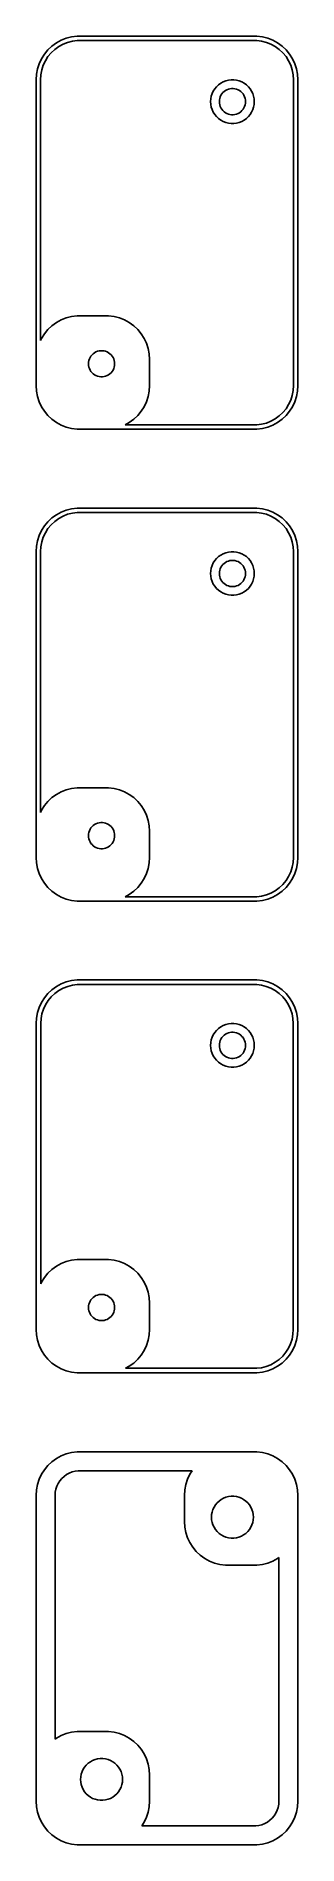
# Model space of a CAD drawing. Header units: metres. Extents: x -15 to 15, y 194 to 400.
import ezdxf

# ---------------------------------------------------------------- set-up
doc = ezdxf.new("R2010")
doc.units = ezdxf.units.M

msp = doc.modelspace()

# ---------------------------------------------------------------- linework, layer by layer
for p, q in [((-12.6791, 399.722), (-13.1871, 399.353)), ((-12.1289, 400.024), (-12.6791, 399.722)), ((-12.4112, 399.299), (-11.916, 399.572)), ((-11.5451, 400.255), (-12.1289, 400.024)), ((-11.916, 399.572), (-11.3906, 399.78)), ((-10.9369, 400.411), (-11.5451, 400.255)), ((-11.3906, 399.78), (-10.8432, 399.92)), ((-10.3139, 400.49), (-10.9369, 400.411)), ((-10.8432, 399.92), (-10.2825, 399.991)), ((10.3139, 400.49), (-10.3139, 400.49)), ((-10.2825, 399.991), (10.2825, 399.991)), ((10.2825, 399.991), (10.8432, 399.92)), ((10.9369, 400.411), (10.3139, 400.49)), ((10.8432, 399.92), (11.3906, 399.78)), ((11.5451, 400.255), (10.9369, 400.411)), ((11.3906, 399.78), (11.916, 399.572)), ((12.1289, 400.024), (11.5451, 400.255)), ((11.916, 399.572), (12.4112, 399.299)), ((12.6791, 399.722), (12.1289, 400.024)), ((13.1871, 399.353), (12.6791, 399.722)), ((-14.3815, 397.909), (-14.6489, 397.341)), ((-14.0451, 398.439), (-14.3815, 397.909)), ((-14.184, 397.157), (-13.9434, 397.668)), ((-13.6448, 398.923), (-14.0451, 398.439)), ((-13.9434, 397.668), (-13.6406, 398.145)), ((-13.1871, 399.353), (-13.6448, 398.923)), ((-13.6406, 398.145), (-13.2803, 398.58)), ((-13.2803, 398.58), (-12.8684, 398.967)), ((-12.8684, 398.967), (-12.4112, 399.299)), ((12.4112, 399.299), (12.8684, 398.967)), ((12.8684, 398.967), (13.2803, 398.58)), ((13.6448, 398.923), (13.1871, 399.353)), ((13.2803, 398.58), (13.6406, 398.145)), ((13.6406, 398.145), (13.9434, 397.668)), ((14.0451, 398.439), (13.6448, 398.923)), ((13.9434, 397.668), (14.184, 397.157)), ((14.3815, 397.909), (14.0451, 398.439)), ((14.6489, 397.341), (14.3815, 397.909)), ((-14.9606, 396.127), (-15, 395.5)), ((-15, 395.5), (-15, 360.5)), ((-14.8429, 396.743), (-14.9606, 396.127)), ((-14.6489, 397.341), (-14.8429, 396.743)), ((-14.5, 395.5), (-14.4645, 396.064)), ((-14.5, 365.657), (-14.5, 395.5)), ((-14.4645, 396.064), (-14.3586, 396.619)), ((-14.3586, 396.619), (-14.184, 397.157)), ((6.72745, 395.378), (6.43555, 395.262)), ((7.03154, 395.456), (6.72745, 395.378)), ((7.34302, 395.495), (7.03154, 395.456)), ((7.65697, 395.495), (7.34302, 395.495)), ((7.96844, 395.456), (7.65697, 395.495)), ((8.27254, 395.378), (7.96844, 395.456)), ((8.56444, 395.262), (8.27254, 395.378)), ((14.184, 397.157), (14.3586, 396.619)), ((14.3586, 396.619), (14.4645, 396.064)), ((14.4645, 396.064), (14.5, 395.5)), ((14.5, 395.5), (14.5, 360.5)), ((14.8429, 396.743), (14.6489, 397.341)), ((14.9606, 396.127), (14.8429, 396.743)), ((15, 395.5), (14.9606, 396.127)), ((15, 360.5), (15, 395.5)), ((5.0197, 393.313), (5, 393)), ((5.07854, 393.622), (5.0197, 393.313)), ((5.17555, 393.92), (5.07854, 393.622)), ((5.30922, 394.204), (5.17555, 393.92)), ((5.47745, 394.469), (5.30922, 394.204)), ((5.67757, 394.711), (5.47745, 394.469)), ((5.90643, 394.926), (5.67757, 394.711)), ((6.16043, 395.111), (5.90643, 394.926)), ((6.01183, 393.188), (6.04712, 393.373)), ((6.04712, 393.373), (6.10533, 393.552)), ((6.10533, 393.552), (6.18553, 393.723)), ((6.43555, 395.262), (6.16043, 395.111)), ((6.18553, 393.723), (6.28647, 393.882)), ((6.28647, 393.882), (6.40654, 394.027)), ((6.40654, 394.027), (6.54385, 394.156)), ((6.54385, 394.156), (6.69626, 394.266)), ((6.69626, 394.266), (6.86133, 394.357)), ((6.86133, 394.357), (7.03647, 394.427)), ((7.03647, 394.427), (7.21892, 394.473)), ((7.21892, 394.473), (7.40581, 394.497)), ((7.40581, 394.497), (7.59418, 394.497)), ((7.59418, 394.497), (7.78107, 394.473)), ((7.78107, 394.473), (7.96352, 394.427)), ((7.96352, 394.427), (8.13866, 394.357)), ((8.13866, 394.357), (8.30373, 394.266)), ((8.30373, 394.266), (8.45613, 394.156)), ((8.45613, 394.156), (8.59344, 394.027)), ((8.83955, 395.111), (8.56444, 395.262)), ((8.59344, 394.027), (8.71352, 393.882)), ((8.71352, 393.882), (8.81445, 393.723)), ((8.81445, 393.723), (8.89465, 393.552)), ((9.09355, 394.926), (8.83955, 395.111)), ((8.89465, 393.552), (8.95287, 393.373)), ((8.95287, 393.373), (8.98816, 393.188)), ((9.32242, 394.711), (9.09355, 394.926)), ((9.52254, 394.469), (9.32242, 394.711)), ((9.69077, 394.204), (9.52254, 394.469)), ((9.82443, 393.92), (9.69077, 394.204)), ((9.92145, 393.622), (9.82443, 393.92)), ((9.98029, 393.313), (9.92145, 393.622)), ((10, 393), (9.98029, 393.313)), ((5, 393), (5.0197, 392.687)), ((5.0197, 392.687), (5.07854, 392.378)), ((5.07854, 392.378), (5.17555, 392.08)), ((5.17555, 392.08), (5.30922, 391.796)), ((5.30922, 391.796), (5.47745, 391.531)), ((5.47745, 391.531), (5.67757, 391.289)), ((5.67757, 391.289), (5.90643, 391.074)), ((6, 393), (6.01183, 393.188)), ((6.01183, 392.812), (6, 393)), ((6.04712, 392.627), (6.01183, 392.812)), ((6.10533, 392.448), (6.04712, 392.627)), ((6.18553, 392.277), (6.10533, 392.448)), ((6.28647, 392.118), (6.18553, 392.277)), ((6.40654, 391.973), (6.28647, 392.118)), ((6.54385, 391.844), (6.40654, 391.973)), ((6.69626, 391.734), (6.54385, 391.844)), ((6.86133, 391.643), (6.69626, 391.734)), ((7.03647, 391.573), (6.86133, 391.643)), ((7.21892, 391.527), (7.03647, 391.573)), ((7.40581, 391.503), (7.21892, 391.527)), ((7.59418, 391.503), (7.40581, 391.503)), ((7.78107, 391.527), (7.59418, 391.503)), ((7.96352, 391.573), (7.78107, 391.527)), ((8.13866, 391.643), (7.96352, 391.573)), ((8.30373, 391.734), (8.13866, 391.643)), ((8.45613, 391.844), (8.30373, 391.734)), ((8.59344, 391.973), (8.45613, 391.844)), ((8.71352, 392.118), (8.59344, 391.973)), ((8.81445, 392.277), (8.71352, 392.118)), ((8.89465, 392.448), (8.81445, 392.277)), ((8.95287, 392.627), (8.89465, 392.448)), ((8.98816, 392.812), (8.95287, 392.627)), ((8.98816, 393.188), (9, 393)), ((9, 393), (8.98816, 392.812)), ((9.09355, 391.074), (9.32242, 391.289)), ((9.32242, 391.289), (9.52254, 391.531)), ((9.52254, 391.531), (9.69077, 391.796)), ((9.69077, 391.796), (9.82443, 392.08)), ((9.82443, 392.08), (9.92145, 392.378)), ((9.92145, 392.378), (9.98029, 392.687)), ((9.98029, 392.687), (10, 393)), ((5.90643, 391.074), (6.16043, 390.889)), ((6.16043, 390.889), (6.43555, 390.738)), ((6.43555, 390.738), (6.72745, 390.622)), ((6.72745, 390.622), (7.03154, 390.544)), ((7.03154, 390.544), (7.34302, 390.505)), ((7.34302, 390.505), (7.65697, 390.505)), ((7.65697, 390.505), (7.96844, 390.544)), ((7.96844, 390.544), (8.27254, 390.622)), ((8.27254, 390.622), (8.56444, 390.738)), ((8.56444, 390.738), (8.83955, 390.889)), ((8.83955, 390.889), (9.09355, 391.074)), ((-10.3139, 368.49), (-10.9369, 368.411)), ((-6.68604, 368.49), (-10.3139, 368.49)), ((-6.06308, 368.411), (-6.68604, 368.49)), ((-14.0451, 366.439), (-14.3815, 365.909)), ((-13.6448, 366.923), (-14.0451, 366.439)), ((-13.1871, 367.353), (-13.6448, 366.923)), ((-12.6791, 367.722), (-13.1871, 367.353)), ((-12.1289, 368.024), (-12.6791, 367.722)), ((-11.5451, 368.255), (-12.1289, 368.024)), ((-10.9369, 368.411), (-11.5451, 368.255)), ((-5.45491, 368.255), (-6.06308, 368.411)), ((-4.87109, 368.024), (-5.45491, 368.255)), ((-4.32086, 367.722), (-4.87109, 368.024)), ((-3.81287, 367.353), (-4.32086, 367.722)), ((-3.35515, 366.923), (-3.81287, 367.353)), ((-2.95491, 366.439), (-3.35515, 366.923)), ((-2.61845, 365.909), (-2.95491, 366.439)), ((-14.3815, 365.909), (-14.5, 365.657)), ((-8.30373, 364.266), (-8.13866, 364.357)), ((-8.13866, 364.357), (-7.96352, 364.427)), ((-7.96352, 364.427), (-7.78107, 364.473)), ((-7.78107, 364.473), (-7.59418, 364.497)), ((-7.59418, 364.497), (-7.40581, 364.497)), ((-7.40581, 364.497), (-7.21892, 364.473)), ((-7.21892, 364.473), (-7.03647, 364.427)), ((-7.03647, 364.427), (-6.86133, 364.357)), ((-6.86133, 364.357), (-6.69626, 364.266)), ((-2.3511, 365.341), (-2.61845, 365.909)), ((-2.15707, 364.743), (-2.3511, 365.341)), ((-2.03941, 364.127), (-2.15707, 364.743)), ((-9, 363), (-8.98816, 363.188)), ((-8.98816, 362.812), (-9, 363)), ((-8.98816, 363.188), (-8.95287, 363.373)), ((-8.95287, 362.627), (-8.98816, 362.812)), ((-8.95287, 363.373), (-8.89465, 363.552)), ((-8.89465, 362.448), (-8.95287, 362.627)), ((-8.89465, 363.552), (-8.81445, 363.723)), ((-8.81445, 362.277), (-8.89465, 362.448)), ((-8.81445, 363.723), (-8.71352, 363.882)), ((-8.71352, 362.118), (-8.81445, 362.277)), ((-8.71352, 363.882), (-8.59344, 364.027)), ((-8.59344, 364.027), (-8.45613, 364.156)), ((-8.45613, 364.156), (-8.30373, 364.266)), ((-6.69626, 364.266), (-6.54385, 364.156)), ((-6.54385, 364.156), (-6.40654, 364.027)), ((-6.40654, 364.027), (-6.28647, 363.882)), ((-6.28647, 363.882), (-6.18553, 363.723)), ((-6.18553, 362.277), (-6.28647, 362.118)), ((-6.18553, 363.723), (-6.10533, 363.552)), ((-6.10533, 362.448), (-6.18553, 362.277)), ((-6.10533, 363.552), (-6.04712, 363.373)), ((-6.04712, 362.627), (-6.10533, 362.448)), ((-6.04712, 363.373), (-6.01183, 363.188)), ((-6.01183, 362.812), (-6.04712, 362.627)), ((-6.01183, 363.188), (-6, 363)), ((-6, 363), (-6.01183, 362.812)), ((-2, 363.5), (-2.03941, 364.127)), ((-2, 360.5), (-2, 363.5)), ((-15, 360.5), (-14.9606, 359.873)), ((-8.59344, 361.973), (-8.71352, 362.118)), ((-8.45613, 361.844), (-8.59344, 361.973)), ((-8.30373, 361.734), (-8.45613, 361.844)), ((-8.13866, 361.643), (-8.30373, 361.734)), ((-7.96352, 361.573), (-8.13866, 361.643)), ((-7.78107, 361.527), (-7.96352, 361.573)), ((-7.59418, 361.503), (-7.78107, 361.527)), ((-7.40581, 361.503), (-7.59418, 361.503)), ((-7.21892, 361.527), (-7.40581, 361.503)), ((-7.03647, 361.573), (-7.21892, 361.527)), ((-6.86133, 361.643), (-7.03647, 361.573)), ((-6.69626, 361.734), (-6.86133, 361.643)), ((-6.54385, 361.844), (-6.69626, 361.734)), ((-6.40654, 361.973), (-6.54385, 361.844)), ((-6.28647, 362.118), (-6.40654, 361.973)), ((-2.03941, 359.873), (-2, 360.5)), ((14.5, 360.5), (14.4645, 359.936)), ((14.9606, 359.873), (15, 360.5)), ((-14.9606, 359.873), (-14.8429, 359.257)), ((-14.8429, 359.257), (-14.6489, 358.659)), ((-14.6489, 358.659), (-14.3815, 358.091)), ((-14.3815, 358.091), (-14.0451, 357.561)), ((-2.95491, 357.561), (-2.61845, 358.091)), ((-2.61845, 358.091), (-2.3511, 358.659)), ((-2.3511, 358.659), (-2.15707, 359.257)), ((-2.15707, 359.257), (-2.03941, 359.873)), ((13.9434, 358.332), (13.6406, 357.855)), ((14.184, 358.843), (13.9434, 358.332)), ((14.0451, 357.561), (14.3815, 358.091)), ((14.3586, 359.381), (14.184, 358.843)), ((14.4645, 359.936), (14.3586, 359.381)), ((14.3815, 358.091), (14.6489, 358.659)), ((14.6489, 358.659), (14.8429, 359.257)), ((14.8429, 359.257), (14.9606, 359.873)), ((-14.0451, 357.561), (-13.6448, 357.077)), ((-13.6448, 357.077), (-13.1871, 356.647)), ((-13.1871, 356.647), (-12.6791, 356.278)), ((-12.6791, 356.278), (-12.1289, 355.976)), ((-4.81104, 356.009), (-4.32086, 356.278)), ((10.2825, 356.009), (-4.81104, 356.009)), ((-4.32086, 356.278), (-3.81287, 356.647)), ((-3.81287, 356.647), (-3.35515, 357.077)), ((-3.35515, 357.077), (-2.95491, 357.561)), ((10.8432, 356.08), (10.2825, 356.009)), ((11.3906, 356.22), (10.8432, 356.08)), ((11.916, 356.428), (11.3906, 356.22)), ((12.4112, 356.701), (11.916, 356.428)), ((12.1289, 355.976), (12.6791, 356.278)), ((12.8684, 357.033), (12.4112, 356.701)), ((12.6791, 356.278), (13.1871, 356.647)), ((13.2803, 357.42), (12.8684, 357.033)), ((13.1871, 356.647), (13.6448, 357.077)), ((13.6406, 357.855), (13.2803, 357.42)), ((13.6448, 357.077), (14.0451, 357.561)), ((-12.1289, 355.976), (-11.5451, 355.745)), ((-11.5451, 355.745), (-10.9369, 355.589)), ((-10.9369, 355.589), (-10.3139, 355.51)), ((-10.3139, 355.51), (10.3139, 355.51)), ((10.3139, 355.51), (10.9369, 355.589)), ((10.9369, 355.589), (11.5451, 355.745)), ((11.5451, 355.745), (12.1289, 355.976)), ((-12.6791, 345.722), (-13.1871, 345.353)), ((-12.1289, 346.024), (-12.6791, 345.722)), ((-11.5451, 346.255), (-12.1289, 346.024)), ((-11.916, 345.572), (-11.3906, 345.78)), ((-10.9369, 346.411), (-11.5451, 346.255)), ((-11.3906, 345.78), (-10.8432, 345.92)), ((-10.3139, 346.49), (-10.9369, 346.411)), ((-10.8432, 345.92), (-10.2825, 345.991)), ((10.3139, 346.49), (-10.3139, 346.49)), ((-10.2825, 345.991), (10.2825, 345.991)), ((10.2825, 345.991), (10.8432, 345.92)), ((10.9369, 346.411), (10.3139, 346.49)), ((10.8432, 345.92), (11.3906, 345.78)), ((11.5451, 346.255), (10.9369, 346.411)), ((11.3906, 345.78), (11.916, 345.572)), ((12.1289, 346.024), (11.5451, 346.255)), ((12.6791, 345.722), (12.1289, 346.024)), ((13.1871, 345.353), (12.6791, 345.722)), ((-14.3815, 343.909), (-14.6489, 343.341)), ((-14.0451, 344.439), (-14.3815, 343.909)), ((-14.184, 343.157), (-13.9434, 343.668)), ((-13.6448, 344.923), (-14.0451, 344.439)), ((-13.9434, 343.668), (-13.6406, 344.145)), ((-13.1871, 345.353), (-13.6448, 344.923)), ((-13.6406, 344.145), (-13.2803, 344.58)), ((-13.2803, 344.58), (-12.8684, 344.967)), ((-12.8684, 344.967), (-12.4112, 345.299)), ((-12.4112, 345.299), (-11.916, 345.572)), ((11.916, 345.572), (12.4112, 345.299)), ((12.4112, 345.299), (12.8684, 344.967)), ((12.8684, 344.967), (13.2803, 344.58)), ((13.6448, 344.923), (13.1871, 345.353)), ((13.2803, 344.58), (13.6406, 344.145)), ((13.6406, 344.145), (13.9434, 343.668)), ((14.0451, 344.439), (13.6448, 344.923)), ((13.9434, 343.668), (14.184, 343.157)), ((14.3815, 343.909), (14.0451, 344.439)), ((14.6489, 343.341), (14.3815, 343.909)), ((-14.9606, 342.127), (-15, 341.5)), ((-14.8429, 342.743), (-14.9606, 342.127)), ((-14.6489, 343.341), (-14.8429, 342.743)), ((-14.5, 341.5), (-14.4645, 342.064)), ((-14.4645, 342.064), (-14.3586, 342.619)), ((-14.3586, 342.619), (-14.184, 343.157)), ((14.184, 343.157), (14.3586, 342.619)), ((14.3586, 342.619), (14.4645, 342.064)), ((14.4645, 342.064), (14.5, 341.5)), ((14.8429, 342.743), (14.6489, 343.341)), ((14.9606, 342.127), (14.8429, 342.743)), ((15, 341.5), (14.9606, 342.127)), ((-15, 341.5), (-15, 306.5)), ((-14.5, 311.657), (-14.5, 341.5)), ((5.07854, 339.622), (5.0197, 339.313)), ((5.17555, 339.92), (5.07854, 339.622)), ((5.30922, 340.204), (5.17555, 339.92)), ((5.47745, 340.469), (5.30922, 340.204)), ((5.67757, 340.711), (5.47745, 340.469)), ((5.90643, 340.926), (5.67757, 340.711)), ((6.16043, 341.111), (5.90643, 340.926)), ((6.04712, 339.373), (6.10533, 339.552)), ((6.10533, 339.552), (6.18553, 339.723)), ((6.43555, 341.262), (6.16043, 341.111)), ((6.18553, 339.723), (6.28647, 339.882)), ((6.28647, 339.882), (6.40654, 340.027)), ((6.40654, 340.027), (6.54385, 340.156)), ((6.72745, 341.378), (6.43555, 341.262)), ((6.54385, 340.156), (6.69626, 340.266)), ((6.69626, 340.266), (6.86133, 340.357)), ((7.03154, 341.456), (6.72745, 341.378)), ((6.86133, 340.357), (7.03647, 340.427)), ((7.34302, 341.495), (7.03154, 341.456)), ((7.03647, 340.427), (7.21892, 340.473)), ((7.21892, 340.473), (7.40581, 340.497)), ((7.65697, 341.495), (7.34302, 341.495)), ((7.40581, 340.497), (7.59418, 340.497)), ((7.59418, 340.497), (7.78107, 340.473)), ((7.96844, 341.456), (7.65697, 341.495)), ((7.78107, 340.473), (7.96352, 340.427)), ((7.96352, 340.427), (8.13866, 340.357)), ((8.27254, 341.378), (7.96844, 341.456)), ((8.13866, 340.357), (8.30373, 340.266)), ((8.56444, 341.262), (8.27254, 341.378)), ((8.30373, 340.266), (8.45613, 340.156)), ((8.45613, 340.156), (8.59344, 340.027)), ((8.83955, 341.111), (8.56444, 341.262)), ((8.59344, 340.027), (8.71352, 339.882)), ((8.71352, 339.882), (8.81445, 339.723)), ((8.81445, 339.723), (8.89465, 339.552)), ((9.09355, 340.926), (8.83955, 341.111)), ((8.89465, 339.552), (8.95287, 339.373)), ((9.32242, 340.711), (9.09355, 340.926)), ((9.52254, 340.469), (9.32242, 340.711)), ((9.69077, 340.204), (9.52254, 340.469)), ((9.82443, 339.92), (9.69077, 340.204)), ((9.92145, 339.622), (9.82443, 339.92)), ((9.98029, 339.313), (9.92145, 339.622)), ((14.5, 341.5), (14.5, 306.5)), ((15, 306.5), (15, 341.5)), ((5.0197, 339.313), (5, 339)), ((5, 339), (5.0197, 338.687)), ((5.0197, 338.687), (5.07854, 338.378)), ((5.07854, 338.378), (5.17555, 338.08)), ((5.17555, 338.08), (5.30922, 337.796)), ((5.30922, 337.796), (5.47745, 337.531)), ((5.47745, 337.531), (5.67757, 337.289)), ((6, 339), (6.01183, 339.188)), ((6.01183, 338.812), (6, 339)), ((6.01183, 339.188), (6.04712, 339.373)), ((6.04712, 338.627), (6.01183, 338.812)), ((6.10533, 338.448), (6.04712, 338.627)), ((6.18553, 338.277), (6.10533, 338.448)), ((6.28647, 338.118), (6.18553, 338.277)), ((6.40654, 337.973), (6.28647, 338.118)), ((6.54385, 337.844), (6.40654, 337.973)), ((6.69626, 337.734), (6.54385, 337.844)), ((6.86133, 337.643), (6.69626, 337.734)), ((7.03647, 337.573), (6.86133, 337.643)), ((7.21892, 337.527), (7.03647, 337.573)), ((7.40581, 337.503), (7.21892, 337.527)), ((7.59418, 337.503), (7.40581, 337.503)), ((7.78107, 337.527), (7.59418, 337.503)), ((7.96352, 337.573), (7.78107, 337.527)), ((8.13866, 337.643), (7.96352, 337.573)), ((8.30373, 337.734), (8.13866, 337.643)), ((8.45613, 337.844), (8.30373, 337.734)), ((8.59344, 337.973), (8.45613, 337.844)), ((8.71352, 338.118), (8.59344, 337.973)), ((8.81445, 338.277), (8.71352, 338.118)), ((8.89465, 338.448), (8.81445, 338.277)), ((8.95287, 338.627), (8.89465, 338.448)), ((8.95287, 339.373), (8.98816, 339.188)), ((8.98816, 338.812), (8.95287, 338.627)), ((8.98816, 339.188), (9, 339)), ((9, 339), (8.98816, 338.812)), ((9.32242, 337.289), (9.52254, 337.531)), ((9.52254, 337.531), (9.69077, 337.796)), ((9.69077, 337.796), (9.82443, 338.08)), ((9.82443, 338.08), (9.92145, 338.378)), ((9.92145, 338.378), (9.98029, 338.687)), ((10, 339), (9.98029, 339.313)), ((9.98029, 338.687), (10, 339)), ((5.67757, 337.289), (5.90643, 337.074)), ((5.90643, 337.074), (6.16043, 336.889)), ((6.16043, 336.889), (6.43555, 336.738)), ((6.43555, 336.738), (6.72745, 336.622)), ((6.72745, 336.622), (7.03154, 336.544)), ((7.03154, 336.544), (7.34302, 336.505)), ((7.34302, 336.505), (7.65697, 336.505)), ((7.65697, 336.505), (7.96844, 336.544)), ((7.96844, 336.544), (8.27254, 336.622)), ((8.27254, 336.622), (8.56444, 336.738)), ((8.56444, 336.738), (8.83955, 336.889)), ((8.83955, 336.889), (9.09355, 337.074)), ((9.09355, 337.074), (9.32242, 337.289)), ((-13.6448, 312.923), (-14.0451, 312.439)), ((-13.1871, 313.353), (-13.6448, 312.923)), ((-12.6791, 313.722), (-13.1871, 313.353)), ((-12.1289, 314.024), (-12.6791, 313.722)), ((-11.5451, 314.255), (-12.1289, 314.024)), ((-10.9369, 314.411), (-11.5451, 314.255)), ((-10.3139, 314.49), (-10.9369, 314.411)), ((-6.68604, 314.49), (-10.3139, 314.49)), ((-6.06308, 314.411), (-6.68604, 314.49)), ((-5.45491, 314.255), (-6.06308, 314.411)), ((-4.87109, 314.024), (-5.45491, 314.255)), ((-4.32086, 313.722), (-4.87109, 314.024)), ((-3.81287, 313.353), (-4.32086, 313.722)), ((-3.35515, 312.923), (-3.81287, 313.353)), ((-2.95491, 312.439), (-3.35515, 312.923)), ((-14.3815, 311.909), (-14.5, 311.657)), ((-14.0451, 312.439), (-14.3815, 311.909)), ((-7.96352, 310.427), (-7.78107, 310.473)), ((-7.78107, 310.473), (-7.59418, 310.497)), ((-7.59418, 310.497), (-7.40581, 310.497)), ((-7.40581, 310.497), (-7.21892, 310.473)), ((-7.21892, 310.473), (-7.03647, 310.427)), ((-2.61845, 311.909), (-2.95491, 312.439)), ((-2.3511, 311.341), (-2.61845, 311.909)), ((-2.15707, 310.743), (-2.3511, 311.341)), ((-2.03941, 310.127), (-2.15707, 310.743)), ((-9, 309), (-8.98816, 309.188)), ((-8.98816, 308.812), (-9, 309)), ((-8.98816, 309.188), (-8.95287, 309.373)), ((-8.95287, 308.627), (-8.98816, 308.812)), ((-8.95287, 309.373), (-8.89465, 309.552)), ((-8.89465, 308.448), (-8.95287, 308.627)), ((-8.89465, 309.552), (-8.81445, 309.723)), ((-8.81445, 308.277), (-8.89465, 308.448)), ((-8.81445, 309.723), (-8.71352, 309.882)), ((-8.71352, 309.882), (-8.59344, 310.027)), ((-8.59344, 310.027), (-8.45613, 310.156)), ((-8.45613, 310.156), (-8.30373, 310.266)), ((-8.30373, 310.266), (-8.13866, 310.357)), ((-8.13866, 310.357), (-7.96352, 310.427)), ((-7.03647, 310.427), (-6.86133, 310.357)), ((-6.86133, 310.357), (-6.69626, 310.266)), ((-6.69626, 310.266), (-6.54385, 310.156)), ((-6.54385, 310.156), (-6.40654, 310.027)), ((-6.40654, 310.027), (-6.28647, 309.882)), ((-6.28647, 309.882), (-6.18553, 309.723)), ((-6.18553, 309.723), (-6.10533, 309.552)), ((-6.10533, 308.448), (-6.18553, 308.277)), ((-6.10533, 309.552), (-6.04712, 309.373)), ((-6.04712, 308.627), (-6.10533, 308.448)), ((-6.04712, 309.373), (-6.01183, 309.188)), ((-6.01183, 308.812), (-6.04712, 308.627)), ((-6.01183, 309.188), (-6, 309)), ((-6, 309), (-6.01183, 308.812)), ((-2, 309.5), (-2.03941, 310.127)), ((-2, 306.5), (-2, 309.5)), ((-15, 306.5), (-14.9606, 305.873)), ((-8.71352, 308.118), (-8.81445, 308.277)), ((-8.59344, 307.973), (-8.71352, 308.118)), ((-8.45613, 307.844), (-8.59344, 307.973)), ((-8.30373, 307.734), (-8.45613, 307.844)), ((-8.13866, 307.643), (-8.30373, 307.734)), ((-7.96352, 307.573), (-8.13866, 307.643)), ((-7.78107, 307.527), (-7.96352, 307.573)), ((-7.59418, 307.503), (-7.78107, 307.527)), ((-7.40581, 307.503), (-7.59418, 307.503)), ((-7.21892, 307.527), (-7.40581, 307.503)), ((-7.03647, 307.573), (-7.21892, 307.527)), ((-6.86133, 307.643), (-7.03647, 307.573)), ((-6.69626, 307.734), (-6.86133, 307.643)), ((-6.54385, 307.844), (-6.69626, 307.734)), ((-6.40654, 307.973), (-6.54385, 307.844)), ((-6.28647, 308.118), (-6.40654, 307.973)), ((-6.18553, 308.277), (-6.28647, 308.118)), ((-2.03941, 305.873), (-2, 306.5)), ((14.5, 306.5), (14.4645, 305.936)), ((14.9606, 305.873), (15, 306.5)), ((-14.9606, 305.873), (-14.8429, 305.257)), ((-14.8429, 305.257), (-14.6489, 304.659)), ((-14.6489, 304.659), (-14.3815, 304.091)), ((-2.61845, 304.091), (-2.3511, 304.659)), ((-2.3511, 304.659), (-2.15707, 305.257)), ((-2.15707, 305.257), (-2.03941, 305.873)), ((13.9434, 304.332), (13.6406, 303.855)), ((14.184, 304.843), (13.9434, 304.332)), ((14.3586, 305.381), (14.184, 304.843)), ((14.4645, 305.936), (14.3586, 305.381)), ((14.3815, 304.091), (14.6489, 304.659)), ((14.6489, 304.659), (14.8429, 305.257)), ((14.8429, 305.257), (14.9606, 305.873)), ((-14.3815, 304.091), (-14.0451, 303.561)), ((-14.0451, 303.561), (-13.6448, 303.077)), ((-13.6448, 303.077), (-13.1871, 302.647)), ((-13.1871, 302.647), (-12.6791, 302.278)), ((-12.6791, 302.278), (-12.1289, 301.976)), ((-4.81104, 302.009), (-4.32086, 302.278)), ((-4.32086, 302.278), (-3.81287, 302.647)), ((-3.81287, 302.647), (-3.35515, 303.077)), ((-3.35515, 303.077), (-2.95491, 303.561)), ((-2.95491, 303.561), (-2.61845, 304.091)), ((11.3906, 302.22), (10.8432, 302.08)), ((11.916, 302.428), (11.3906, 302.22)), ((12.4112, 302.701), (11.916, 302.428)), ((12.1289, 301.976), (12.6791, 302.278)), ((12.8684, 303.033), (12.4112, 302.701)), ((12.6791, 302.278), (13.1871, 302.647)), ((13.2803, 303.42), (12.8684, 303.033)), ((13.1871, 302.647), (13.6448, 303.077)), ((13.6406, 303.855), (13.2803, 303.42)), ((13.6448, 303.077), (14.0451, 303.561)), ((14.0451, 303.561), (14.3815, 304.091)), ((-12.1289, 301.976), (-11.5451, 301.745)), ((-11.5451, 301.745), (-10.9369, 301.589)), ((-10.9369, 301.589), (-10.3139, 301.51)), ((-10.3139, 301.51), (10.3139, 301.51)), ((10.2825, 302.009), (-4.81104, 302.009)), ((10.8432, 302.08), (10.2825, 302.009)), ((10.3139, 301.51), (10.9369, 301.589)), ((10.9369, 301.589), (11.5451, 301.745)), ((11.5451, 301.745), (12.1289, 301.976)), ((-12.1289, 292.024), (-12.6791, 291.722)), ((-11.5451, 292.255), (-12.1289, 292.024)), ((-10.9369, 292.411), (-11.5451, 292.255)), ((-11.3808, 291.75), (-10.8373, 291.889)), ((-10.3139, 292.49), (-10.9369, 292.411)), ((-10.8373, 291.889), (-10.2806, 291.96)), ((10.3139, 292.49), (-10.3139, 292.49)), ((-10.2806, 291.96), (10.2806, 291.96)), ((10.2806, 291.96), (10.8373, 291.889)), ((10.9369, 292.411), (10.3139, 292.49)), ((10.8373, 291.889), (11.3808, 291.75)), ((11.5451, 292.255), (10.9369, 292.411)), ((12.1289, 292.024), (11.5451, 292.255)), ((12.6791, 291.722), (12.1289, 292.024)), ((-14.3815, 289.909), (-14.6489, 289.341)), ((-14.0451, 290.439), (-14.3815, 289.909)), ((-13.6448, 290.923), (-14.0451, 290.439)), ((-13.9158, 289.653), (-13.6151, 290.127)), ((-13.1871, 291.353), (-13.6448, 290.923)), ((-13.6151, 290.127), (-13.2574, 290.559)), ((-13.2574, 290.559), (-12.8483, 290.943)), ((-12.6791, 291.722), (-13.1871, 291.353)), ((-12.8483, 290.943), (-12.3944, 291.273)), ((-12.3944, 291.273), (-11.9026, 291.543)), ((-11.9026, 291.543), (-11.3808, 291.75)), ((11.3808, 291.75), (11.9026, 291.543)), ((11.9026, 291.543), (12.3944, 291.273)), ((12.3944, 291.273), (12.8483, 290.943)), ((13.1871, 291.353), (12.6791, 291.722)), ((12.8483, 290.943), (13.2574, 290.559)), ((13.6448, 290.923), (13.1871, 291.353)), ((13.2574, 290.559), (13.6151, 290.127)), ((13.6151, 290.127), (13.9158, 289.653)), ((14.0451, 290.439), (13.6448, 290.923)), ((14.3815, 289.909), (14.0451, 290.439)), ((14.6489, 289.341), (14.3815, 289.909)), ((-14.9606, 288.127), (-15, 287.5)), ((-14.8429, 288.743), (-14.9606, 288.127)), ((-14.6489, 289.341), (-14.8429, 288.743)), ((-14.4685, 287.5), (-14.4333, 288.06)), ((-14.4333, 288.06), (-14.3281, 288.611)), ((-14.3281, 288.611), (-14.1547, 289.145)), ((-14.1547, 289.145), (-13.9158, 289.653)), ((13.9158, 289.653), (14.1547, 289.145)), ((14.1547, 289.145), (14.3281, 288.611)), ((14.3281, 288.611), (14.4333, 288.06)), ((14.4333, 288.06), (14.4685, 287.5)), ((14.8429, 288.743), (14.6489, 289.341)), ((14.9606, 288.127), (14.8429, 288.743)), ((15, 287.5), (14.9606, 288.127)), ((-15, 287.5), (-15, 252.5)), ((-14.4685, 257.724), (-14.4685, 287.5)), ((5.17555, 285.92), (5.07854, 285.622)), ((5.30922, 286.204), (5.17555, 285.92)), ((5.47745, 286.469), (5.30922, 286.204)), ((5.67757, 286.711), (5.47745, 286.469)), ((5.90643, 286.926), (5.67757, 286.711)), ((6.16043, 287.111), (5.90643, 286.926)), ((6.10533, 285.552), (6.18553, 285.723)), ((6.43555, 287.262), (6.16043, 287.111)), ((6.18553, 285.723), (6.28647, 285.882)), ((6.28647, 285.882), (6.40654, 286.027)), ((6.40654, 286.027), (6.54385, 286.156)), ((6.72745, 287.378), (6.43555, 287.262)), ((6.54385, 286.156), (6.69626, 286.266)), ((6.69626, 286.266), (6.86133, 286.357)), ((7.03154, 287.456), (6.72745, 287.378)), ((6.86133, 286.357), (7.03647, 286.427)), ((7.34302, 287.495), (7.03154, 287.456)), ((7.03647, 286.427), (7.21892, 286.473)), ((7.21892, 286.473), (7.40581, 286.497)), ((7.65697, 287.495), (7.34302, 287.495)), ((7.40581, 286.497), (7.59418, 286.497)), ((7.59418, 286.497), (7.78107, 286.473)), ((7.96844, 287.456), (7.65697, 287.495)), ((7.78107, 286.473), (7.96352, 286.427)), ((7.96352, 286.427), (8.13866, 286.357)), ((8.27254, 287.378), (7.96844, 287.456)), ((8.13866, 286.357), (8.30373, 286.266)), ((8.56444, 287.262), (8.27254, 287.378)), ((8.30373, 286.266), (8.45613, 286.156)), ((8.45613, 286.156), (8.59344, 286.027)), ((8.83955, 287.111), (8.56444, 287.262)), ((8.59344, 286.027), (8.71352, 285.882)), ((8.71352, 285.882), (8.81445, 285.723)), ((8.81445, 285.723), (8.89465, 285.552)), ((9.09355, 286.926), (8.83955, 287.111)), ((9.32242, 286.711), (9.09355, 286.926)), ((9.52254, 286.469), (9.32242, 286.711)), ((9.69077, 286.204), (9.52254, 286.469)), ((9.82443, 285.92), (9.69077, 286.204)), ((9.92145, 285.622), (9.82443, 285.92)), ((14.4685, 287.5), (14.4685, 252.5)), ((15, 252.5), (15, 287.5)), ((5.0197, 285.313), (5, 285)), ((5, 285), (5.0197, 284.687)), ((5.07854, 285.622), (5.0197, 285.313)), ((5.0197, 284.687), (5.07854, 284.378)), ((5.07854, 284.378), (5.17555, 284.08)), ((5.17555, 284.08), (5.30922, 283.796)), ((5.30922, 283.796), (5.47745, 283.531)), ((6, 285), (6.01183, 285.188)), ((6.01183, 284.812), (6, 285)), ((6.01183, 285.188), (6.04712, 285.373)), ((6.04712, 284.627), (6.01183, 284.812)), ((6.04712, 285.373), (6.10533, 285.552)), ((6.10533, 284.448), (6.04712, 284.627)), ((6.18553, 284.277), (6.10533, 284.448)), ((6.28647, 284.118), (6.18553, 284.277)), ((6.40654, 283.973), (6.28647, 284.118)), ((6.54385, 283.844), (6.40654, 283.973)), ((6.69626, 283.734), (6.54385, 283.844)), ((6.86133, 283.643), (6.69626, 283.734)), ((7.03647, 283.573), (6.86133, 283.643)), ((7.21892, 283.527), (7.03647, 283.573)), ((7.96352, 283.573), (7.78107, 283.527)), ((8.13866, 283.643), (7.96352, 283.573)), ((8.30373, 283.734), (8.13866, 283.643)), ((8.45613, 283.844), (8.30373, 283.734)), ((8.59344, 283.973), (8.45613, 283.844)), ((8.71352, 284.118), (8.59344, 283.973)), ((8.81445, 284.277), (8.71352, 284.118)), ((8.89465, 284.448), (8.81445, 284.277)), ((8.89465, 285.552), (8.95287, 285.373)), ((8.95287, 284.627), (8.89465, 284.448)), ((8.95287, 285.373), (8.98816, 285.188)), ((8.98816, 284.812), (8.95287, 284.627)), ((8.98816, 285.188), (9, 285)), ((9, 285), (8.98816, 284.812)), ((9.52254, 283.531), (9.69077, 283.796)), ((9.69077, 283.796), (9.82443, 284.08)), ((9.82443, 284.08), (9.92145, 284.378)), ((9.98029, 285.313), (9.92145, 285.622)), ((9.92145, 284.378), (9.98029, 284.687)), ((10, 285), (9.98029, 285.313)), ((9.98029, 284.687), (10, 285)), ((5.47745, 283.531), (5.67757, 283.289)), ((5.67757, 283.289), (5.90643, 283.074)), ((5.90643, 283.074), (6.16043, 282.889)), ((6.16043, 282.889), (6.43555, 282.738)), ((6.43555, 282.738), (6.72745, 282.622)), ((6.72745, 282.622), (7.03154, 282.544)), ((7.03154, 282.544), (7.34302, 282.505)), ((7.40581, 283.503), (7.21892, 283.527)), ((7.34302, 282.505), (7.65697, 282.505)), ((7.59418, 283.503), (7.40581, 283.503)), ((7.78107, 283.527), (7.59418, 283.503)), ((7.65697, 282.505), (7.96844, 282.544)), ((7.96844, 282.544), (8.27254, 282.622)), ((8.27254, 282.622), (8.56444, 282.738)), ((8.56444, 282.738), (8.83955, 282.889)), ((8.83955, 282.889), (9.09355, 283.074)), ((9.09355, 283.074), (9.32242, 283.289)), ((9.32242, 283.289), (9.52254, 283.531)), ((-13.6448, 258.923), (-14.0451, 258.439)), ((-13.1871, 259.353), (-13.6448, 258.923)), ((-12.6791, 259.722), (-13.1871, 259.353)), ((-12.1289, 260.024), (-12.6791, 259.722)), ((-11.5451, 260.255), (-12.1289, 260.024)), ((-10.9369, 260.411), (-11.5451, 260.255)), ((-10.3139, 260.49), (-10.9369, 260.411)), ((-6.68604, 260.49), (-10.3139, 260.49)), ((-6.06308, 260.411), (-6.68604, 260.49)), ((-5.45491, 260.255), (-6.06308, 260.411)), ((-4.87109, 260.024), (-5.45491, 260.255)), ((-4.32086, 259.722), (-4.87109, 260.024)), ((-3.81287, 259.353), (-4.32086, 259.722)), ((-3.35515, 258.923), (-3.81287, 259.353)), ((-2.95491, 258.439), (-3.35515, 258.923)), ((-14.3815, 257.909), (-14.4685, 257.724)), ((-14.0451, 258.439), (-14.3815, 257.909)), ((-2.61845, 257.909), (-2.95491, 258.439)), ((-2.3511, 257.341), (-2.61845, 257.909)), ((-2.15707, 256.743), (-2.3511, 257.341)), ((-2.03941, 256.127), (-2.15707, 256.743)), ((-9, 255), (-8.98816, 255.188)), ((-8.98816, 254.812), (-9, 255)), ((-8.98816, 255.188), (-8.95287, 255.373)), ((-8.95287, 254.627), (-8.98816, 254.812)), ((-8.95287, 255.373), (-8.89465, 255.552)), ((-8.89465, 254.448), (-8.95287, 254.627)), ((-8.89465, 255.552), (-8.81445, 255.723)), ((-8.81445, 255.723), (-8.71352, 255.882)), ((-8.71352, 255.882), (-8.59344, 256.027)), ((-8.59344, 256.027), (-8.45613, 256.156)), ((-8.45613, 256.156), (-8.30373, 256.266)), ((-8.30373, 256.266), (-8.13866, 256.357)), ((-8.13866, 256.357), (-7.96352, 256.427)), ((-7.96352, 256.427), (-7.78107, 256.473)), ((-7.78107, 256.473), (-7.59418, 256.497)), ((-7.59418, 256.497), (-7.40581, 256.497)), ((-7.40581, 256.497), (-7.21892, 256.473)), ((-7.21892, 256.473), (-7.03647, 256.427)), ((-7.03647, 256.427), (-6.86133, 256.357)), ((-6.86133, 256.357), (-6.69626, 256.266)), ((-6.69626, 256.266), (-6.54385, 256.156)), ((-6.54385, 256.156), (-6.40654, 256.027)), ((-6.40654, 256.027), (-6.28647, 255.882)), ((-6.28647, 255.882), (-6.18553, 255.723)), ((-6.18553, 255.723), (-6.10533, 255.552)), ((-6.10533, 255.552), (-6.04712, 255.373)), ((-6.04712, 254.627), (-6.10533, 254.448)), ((-6.04712, 255.373), (-6.01183, 255.188)), ((-6.01183, 254.812), (-6.04712, 254.627)), ((-6.01183, 255.188), (-6, 255)), ((-6, 255), (-6.01183, 254.812)), ((-2, 255.5), (-2.03941, 256.127)), ((-2, 252.5), (-2, 255.5)), ((-8.81445, 254.277), (-8.89465, 254.448)), ((-8.71352, 254.118), (-8.81445, 254.277)), ((-8.59344, 253.973), (-8.71352, 254.118)), ((-8.45613, 253.844), (-8.59344, 253.973)), ((-8.30373, 253.734), (-8.45613, 253.844)), ((-8.13866, 253.643), (-8.30373, 253.734)), ((-7.96352, 253.573), (-8.13866, 253.643)), ((-7.78107, 253.527), (-7.96352, 253.573)), ((-7.59418, 253.503), (-7.78107, 253.527)), ((-7.40581, 253.503), (-7.59418, 253.503)), ((-7.21892, 253.527), (-7.40581, 253.503)), ((-7.03647, 253.573), (-7.21892, 253.527)), ((-6.86133, 253.643), (-7.03647, 253.573)), ((-6.69626, 253.734), (-6.86133, 253.643)), ((-6.54385, 253.844), (-6.69626, 253.734)), ((-6.40654, 253.973), (-6.54385, 253.844)), ((-6.28647, 254.118), (-6.40654, 253.973)), ((-6.18553, 254.277), (-6.28647, 254.118)), ((-6.10533, 254.448), (-6.18553, 254.277)), ((-15, 252.5), (-14.9606, 251.873)), ((-14.9606, 251.873), (-14.8429, 251.257)), ((-14.8429, 251.257), (-14.6489, 250.659)), ((-14.6489, 250.659), (-14.3815, 250.091)), ((-2.61845, 250.091), (-2.3511, 250.659)), ((-2.3511, 250.659), (-2.15707, 251.257)), ((-2.15707, 251.257), (-2.03941, 251.873)), ((-2.03941, 251.873), (-2, 252.5)), ((14.1547, 250.855), (13.9158, 250.347)), ((14.3281, 251.389), (14.1547, 250.855)), ((14.4333, 251.94), (14.3281, 251.389)), ((14.3815, 250.091), (14.6489, 250.659)), ((14.4685, 252.5), (14.4333, 251.94)), ((14.6489, 250.659), (14.8429, 251.257)), ((14.8429, 251.257), (14.9606, 251.873)), ((14.9606, 251.873), (15, 252.5)), ((-14.3815, 250.091), (-14.0451, 249.561)), ((-14.0451, 249.561), (-13.6448, 249.077)), ((-13.6448, 249.077), (-13.1871, 248.647)), ((-13.1871, 248.647), (-12.6791, 248.278)), ((-4.32086, 248.278), (-3.81287, 248.647)), ((-3.81287, 248.647), (-3.35515, 249.077)), ((-3.35515, 249.077), (-2.95491, 249.561)), ((-2.95491, 249.561), (-2.61845, 250.091)), ((11.9026, 248.457), (11.3808, 248.25)), ((12.3944, 248.727), (11.9026, 248.457)), ((12.8483, 249.057), (12.3944, 248.727)), ((12.6791, 248.278), (13.1871, 248.647)), ((13.2574, 249.441), (12.8483, 249.057)), ((13.1871, 248.647), (13.6448, 249.077)), ((13.6151, 249.873), (13.2574, 249.441)), ((13.9158, 250.347), (13.6151, 249.873)), ((13.6448, 249.077), (14.0451, 249.561)), ((14.0451, 249.561), (14.3815, 250.091)), ((-12.6791, 248.278), (-12.1289, 247.976)), ((-12.1289, 247.976), (-11.5451, 247.745)), ((-11.5451, 247.745), (-10.9369, 247.589)), ((-10.9369, 247.589), (-10.3139, 247.51)), ((-10.3139, 247.51), (10.3139, 247.51)), ((-4.75392, 248.04), (-4.32086, 248.278)), ((10.2806, 248.04), (-4.75392, 248.04)), ((10.8373, 248.111), (10.2806, 248.04)), ((10.3139, 247.51), (10.9369, 247.589)), ((11.3808, 248.25), (10.8373, 248.111)), ((10.9369, 247.589), (11.5451, 247.745)), ((11.5451, 247.745), (12.1289, 247.976)), ((12.1289, 247.976), (12.6791, 248.278)), ((-11.5451, 238.255), (-12.1289, 238.024)), ((-10.9369, 238.411), (-11.5451, 238.255)), ((-10.3139, 238.49), (-10.9369, 238.411)), ((10.3139, 238.49), (-10.3139, 238.49)), ((10.9369, 238.411), (10.3139, 238.49)), ((11.5451, 238.255), (10.9369, 238.411)), ((12.1289, 238.024), (11.5451, 238.255)), ((-14.0451, 236.439), (-14.3815, 235.909)), ((-13.6448, 236.923), (-14.0451, 236.439)), ((-13.1871, 237.353), (-13.6448, 236.923)), ((-12.6791, 237.722), (-13.1871, 237.353)), ((-12.1289, 238.024), (-12.6791, 237.722)), ((-11.5128, 235.884), (-11.2021, 236.055)), ((-11.2021, 236.055), (-10.8725, 236.185)), ((-10.8725, 236.185), (-10.5291, 236.273)), ((-10.5291, 236.273), (-10.1773, 236.318)), ((-10.1773, 236.318), (2.87805, 236.318)), ((2.87805, 236.318), (2.61845, 235.909)), ((12.6791, 237.722), (12.1289, 238.024)), ((13.1871, 237.353), (12.6791, 237.722)), ((13.6448, 236.923), (13.1871, 237.353)), ((14.0451, 236.439), (13.6448, 236.923)), ((14.3815, 235.909), (14.0451, 236.439)), ((-14.9606, 234.127), (-15, 233.5)), ((-14.8429, 234.743), (-14.9606, 234.127)), ((-14.6489, 235.341), (-14.8429, 234.743)), ((-14.3815, 235.909), (-14.6489, 235.341)), ((-12.8011, 233.854), (-12.7347, 234.202)), ((-12.7347, 234.202), (-12.6251, 234.539)), ((-12.6251, 234.539), (-12.4742, 234.86)), ((-12.4742, 234.86), (-12.2842, 235.16)), ((-12.2842, 235.16), (-12.0582, 235.433)), ((-12.0582, 235.433), (-11.7997, 235.675)), ((-11.7997, 235.675), (-11.5128, 235.884)), ((2.03941, 234.127), (2, 233.5)), ((2.15707, 234.743), (2.03941, 234.127)), ((2.3511, 235.341), (2.15707, 234.743)), ((2.61845, 235.909), (2.3511, 235.341)), ((14.6489, 235.341), (14.3815, 235.909)), ((14.8429, 234.743), (14.6489, 235.341)), ((14.9606, 234.127), (14.8429, 234.743)), ((15, 233.5), (14.9606, 234.127)), ((-15, 233.5), (-15, 198.5)), ((-12.8234, 233.5), (-12.8011, 233.854)), ((-12.8234, 205.617), (-12.8234, 233.5)), ((2, 233.5), (2, 230.5)), ((5.1754, 231.597), (5.26852, 231.883)), ((5.26852, 231.883), (5.39685, 232.156)), ((5.39685, 232.156), (5.55835, 232.411)), ((5.55835, 232.411), (5.75047, 232.643)), ((5.75047, 232.643), (5.97017, 232.849)), ((5.97017, 232.849), (6.214, 233.026)), ((6.214, 233.026), (6.47812, 233.172)), ((6.47812, 233.172), (6.75835, 233.283)), ((6.75835, 233.283), (7.05028, 233.357)), ((7.05028, 233.357), (7.34929, 233.395)), ((7.34929, 233.395), (7.6507, 233.395)), ((7.6507, 233.395), (7.94971, 233.357)), ((7.94971, 233.357), (8.24164, 233.283)), ((8.24164, 233.283), (8.52187, 233.172)), ((8.52187, 233.172), (8.78598, 233.026)), ((8.78598, 233.026), (9.02982, 232.849)), ((9.02982, 232.849), (9.24951, 232.643)), ((9.24951, 232.643), (9.44164, 232.411)), ((9.44164, 232.411), (9.60313, 232.156)), ((9.60313, 232.156), (9.73146, 231.883)), ((9.73146, 231.883), (9.82458, 231.597)), ((15, 198.5), (15, 233.5)), ((2, 230.5), (2.03941, 229.873)), ((2.03941, 229.873), (2.15707, 229.257)), ((5.09999, 231), (5.11891, 231.301)), ((5.11891, 230.699), (5.09999, 231)), ((5.11891, 231.301), (5.1754, 231.597)), ((5.1754, 230.403), (5.11891, 230.699)), ((5.26852, 230.117), (5.1754, 230.403)), ((5.39685, 229.844), (5.26852, 230.117)), ((5.55835, 229.589), (5.39685, 229.844)), ((9.60313, 229.844), (9.44164, 229.589)), ((9.73146, 230.117), (9.60313, 229.844)), ((9.82458, 230.403), (9.73146, 230.117)), ((9.82458, 231.597), (9.88107, 231.301)), ((9.88107, 230.699), (9.82458, 230.403)), ((9.88107, 231.301), (9.89999, 231)), ((9.89999, 231), (9.88107, 230.699)), ((2.15707, 229.257), (2.3511, 228.659)), ((2.3511, 228.659), (2.61845, 228.091)), ((2.61845, 228.091), (2.95491, 227.561)), ((5.75047, 229.357), (5.55835, 229.589)), ((5.97017, 229.151), (5.75047, 229.357)), ((6.214, 228.974), (5.97017, 229.151)), ((6.47812, 228.828), (6.214, 228.974)), ((6.75835, 228.717), (6.47812, 228.828)), ((7.05028, 228.643), (6.75835, 228.717)), ((7.34929, 228.605), (7.05028, 228.643)), ((7.6507, 228.605), (7.34929, 228.605)), ((7.94971, 228.643), (7.6507, 228.605)), ((8.24164, 228.717), (7.94971, 228.643)), ((8.52187, 228.828), (8.24164, 228.717)), ((8.78598, 228.974), (8.52187, 228.828)), ((9.02982, 229.151), (8.78598, 228.974)), ((9.24951, 229.357), (9.02982, 229.151)), ((9.44164, 229.589), (9.24951, 229.357)), ((2.95491, 227.561), (3.35515, 227.077)), ((3.35515, 227.077), (3.81287, 226.647)), ((3.81287, 226.647), (4.32086, 226.278)), ((4.32086, 226.278), (4.87109, 225.976)), ((4.87109, 225.976), (5.45491, 225.745)), ((5.45491, 225.745), (6.06308, 225.589)), ((10.9369, 225.589), (11.5451, 225.745)), ((11.5451, 225.745), (12.1289, 225.976)), ((12.1289, 225.976), (12.6791, 226.278)), ((12.6791, 226.278), (12.8234, 226.383)), ((12.8234, 226.383), (12.8234, 198.5)), ((6.06308, 225.589), (6.68604, 225.51)), ((6.68604, 225.51), (10.3139, 225.51)), ((10.3139, 225.51), (10.9369, 225.589)), ((-12.6791, 205.722), (-12.8234, 205.617)), ((-12.1289, 206.024), (-12.6791, 205.722)), ((-11.5451, 206.255), (-12.1289, 206.024)), ((-10.9369, 206.411), (-11.5451, 206.255)), ((-10.3139, 206.49), (-10.9369, 206.411)), ((-6.68604, 206.49), (-10.3139, 206.49)), ((-6.06308, 206.411), (-6.68604, 206.49)), ((-5.45491, 206.255), (-6.06308, 206.411)), ((-4.87109, 206.024), (-5.45491, 206.255)), ((-4.32086, 205.722), (-4.87109, 206.024)), ((-3.81287, 205.353), (-4.32086, 205.722)), ((-3.35515, 204.923), (-3.81287, 205.353)), ((-2.95491, 204.439), (-3.35515, 204.923)), ((-9.24951, 202.643), (-9.02982, 202.849)), ((-9.02982, 202.849), (-8.78598, 203.026)), ((-8.78598, 203.026), (-8.52187, 203.172)), ((-8.52187, 203.172), (-8.24164, 203.283)), ((-8.24164, 203.283), (-7.94971, 203.357)), ((-7.94971, 203.357), (-7.6507, 203.395)), ((-7.6507, 203.395), (-7.34929, 203.395)), ((-7.34929, 203.395), (-7.05028, 203.357)), ((-7.05028, 203.357), (-6.75835, 203.283)), ((-6.75835, 203.283), (-6.47812, 203.172)), ((-6.47812, 203.172), (-6.214, 203.026)), ((-6.214, 203.026), (-5.97017, 202.849)), ((-5.97017, 202.849), (-5.75047, 202.643)), ((-2.61845, 203.909), (-2.95491, 204.439)), ((-2.3511, 203.341), (-2.61845, 203.909)), ((-2.15707, 202.743), (-2.3511, 203.341)), ((-9.89999, 201), (-9.88107, 201.301)), ((-9.88107, 200.699), (-9.89999, 201)), ((-9.88107, 201.301), (-9.82458, 201.597)), ((-9.82458, 201.597), (-9.73146, 201.883)), ((-9.73146, 201.883), (-9.60313, 202.156)), ((-9.60313, 202.156), (-9.44164, 202.411)), ((-9.44164, 202.411), (-9.24951, 202.643)), ((-5.75047, 202.643), (-5.55835, 202.411)), ((-5.55835, 202.411), (-5.39685, 202.156)), ((-5.39685, 202.156), (-5.26852, 201.883)), ((-5.26852, 201.883), (-5.1754, 201.597)), ((-5.1754, 201.597), (-5.11891, 201.301)), ((-5.11891, 201.301), (-5.09999, 201)), ((-5.09999, 201), (-5.11891, 200.699)), ((-2.03941, 202.127), (-2.15707, 202.743)), ((-2, 201.5), (-2.03941, 202.127)), ((-2, 198.5), (-2, 201.5)), ((-9.82458, 200.403), (-9.88107, 200.699)), ((-9.73146, 200.117), (-9.82458, 200.403)), ((-9.60313, 199.844), (-9.73146, 200.117)), ((-9.44164, 199.589), (-9.60313, 199.844)), ((-9.24951, 199.357), (-9.44164, 199.589)), ((-9.02982, 199.151), (-9.24951, 199.357)), ((-8.78598, 198.974), (-9.02982, 199.151)), ((-8.52187, 198.828), (-8.78598, 198.974)), ((-8.24164, 198.717), (-8.52187, 198.828)), ((-7.94971, 198.643), (-8.24164, 198.717)), ((-6.75835, 198.717), (-7.05028, 198.643)), ((-6.47812, 198.828), (-6.75835, 198.717)), ((-6.214, 198.974), (-6.47812, 198.828)), ((-5.97017, 199.151), (-6.214, 198.974)), ((-5.75047, 199.357), (-5.97017, 199.151)), ((-5.55835, 199.589), (-5.75047, 199.357)), ((-5.39685, 199.844), (-5.55835, 199.589)), ((-5.26852, 200.117), (-5.39685, 199.844)), ((-5.1754, 200.403), (-5.26852, 200.117)), ((-5.11891, 200.699), (-5.1754, 200.403)), ((-15, 198.5), (-14.9606, 197.873)), ((-14.9606, 197.873), (-14.8429, 197.257)), ((-14.8429, 197.257), (-14.6489, 196.659)), ((-14.6489, 196.659), (-14.3815, 196.091)), ((-7.6507, 198.605), (-7.94971, 198.643)), ((-7.34929, 198.605), (-7.6507, 198.605)), ((-7.05028, 198.643), (-7.34929, 198.605)), ((-2.61845, 196.091), (-2.3511, 196.659)), ((-2.3511, 196.659), (-2.15707, 197.257)), ((-2.15707, 197.257), (-2.03941, 197.873)), ((-2.03941, 197.873), (-2, 198.5)), ((12.2842, 196.84), (12.0582, 196.567)), ((12.4742, 197.14), (12.2842, 196.84)), ((12.6251, 197.461), (12.4742, 197.14)), ((12.7347, 197.798), (12.6251, 197.461)), ((12.8011, 198.146), (12.7347, 197.798)), ((12.8234, 198.5), (12.8011, 198.146)), ((14.3815, 196.091), (14.6489, 196.659)), ((14.6489, 196.659), (14.8429, 197.257)), ((14.8429, 197.257), (14.9606, 197.873)), ((14.9606, 197.873), (15, 198.5)), ((-14.3815, 196.091), (-14.0451, 195.561)), ((-14.0451, 195.561), (-13.6448, 195.077)), ((-13.6448, 195.077), (-13.1871, 194.647)), ((-13.1871, 194.647), (-12.6791, 194.278)), ((-2.87805, 195.682), (-2.61845, 196.091)), ((10.1773, 195.682), (-2.87805, 195.682)), ((10.5291, 195.727), (10.1773, 195.682)), ((10.8725, 195.815), (10.5291, 195.727)), ((11.2021, 195.945), (10.8725, 195.815)), ((11.5128, 196.116), (11.2021, 195.945)), ((11.7997, 196.325), (11.5128, 196.116)), ((12.0582, 196.567), (11.7997, 196.325)), ((12.6791, 194.278), (13.1871, 194.647)), ((13.1871, 194.647), (13.6448, 195.077)), ((13.6448, 195.077), (14.0451, 195.561)), ((14.0451, 195.561), (14.3815, 196.091)), ((-12.6791, 194.278), (-12.1289, 193.976)), ((-12.1289, 193.976), (-11.5451, 193.745)), ((-11.5451, 193.745), (-10.9369, 193.589)), ((-10.9369, 193.589), (-10.3139, 193.51)), ((-10.3139, 193.51), (10.3139, 193.51)), ((10.3139, 193.51), (10.9369, 193.589)), ((10.9369, 193.589), (11.5451, 193.745)), ((11.5451, 193.745), (12.1289, 193.976)), ((12.1289, 193.976), (12.6791, 194.278))]:
    msp.add_line(p, q)

doc.saveas('drawing.dxf')
